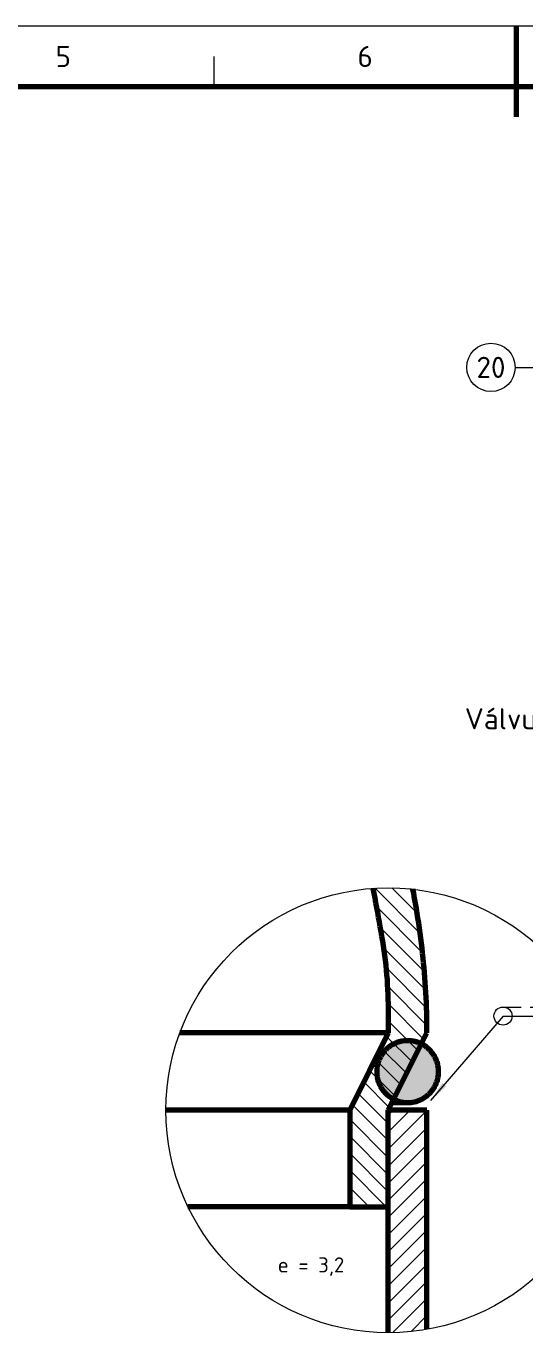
# Model space of a CAD drawing. Header units: millimetres. Extents: x 0 to 2382, y 0 to 420.
# Drawn here: x 869.9 to 952.4, y 202.2 to 420 of the extents above; entities that cross this region are included whole.
import ezdxf
from ezdxf.enums import TextEntityAlignment as Align

# ---------------------------------------------------------------- set-up
doc = ezdxf.new("R2010")
doc.units = ezdxf.units.MM
doc.linetypes.add('ISO02-TRAZOS', pattern=[4.5, 3, -1.5])
for name, color, linetype, lineweight in [('01-VISIBLE', 7, 'CONTINUOUS', 70), ('05-RAYADO', 8, 'CONTINUOUS', 18), ('06-TEXTO', 7, 'CONTINUOUS', 25), ('07-RECUADRO', 7, 'CONTINUOUS', 70), ('08-FINA', 5, 'CONTINUOUS', 18), ('12-SOLDADURA', 6, 'CONTINUOUS', 18)]:
    doc.layers.add(name, color=color, linetype=linetype, lineweight=lineweight)
doc.styles.add('ISO3098', font='isocpeur.ttf')

msp = doc.modelspace()

# ---------------------------------------------------------------- hatches: boundary and pattern name
at = {"layer": '05-RAYADO'}
h = msp.add_hatch(dxfattribs=at)
h.set_pattern_fill('ANSI31', scale=0.62992, angle=90)
h.paths.add_polyline_path([(929.833, 224.5), (923.433, 224.5), (923.433, 240.5), (929.833, 253.3), (929.832, 254.104), (929.829, 254.909), (929.823, 255.713), (929.814, 256.517), (929.802, 257.321), (929.786, 258.125), (929.765, 258.93), (929.738, 259.733), (929.706, 260.537), (929.666, 261.34), (929.617, 262.143), (929.559, 262.945), (929.49, 263.747), (929.409, 264.547), (929.316, 265.346), (929.212, 266.143), (929.097, 266.939), (928.974, 267.734), (928.846, 268.528), (928.714, 269.322), (928.581, 270.115), (928.445, 270.908), (928.307, 271.7), (928.167, 272.492), (928.024, 273.284), (927.879, 274.075), (927.73, 274.865), (927.579, 275.655), (927.425, 276.444), (927.267, 277.233), (927.265, 277.242), (928.026, 277.289), (928.929, 277.322), (929.833, 277.333), (930.737, 277.322), (931.641, 277.289), (932.543, 277.234), (933.444, 277.156), (933.891, 277.106), (934.034, 276.376), (934.187, 275.561), (934.334, 274.745), (934.477, 273.928), (934.614, 273.11), (934.745, 272.292), (934.871, 271.472), (934.992, 270.652), (935.107, 269.831), (935.217, 269.009), (935.321, 268.187), (935.419, 267.363), (935.512, 266.54), (935.599, 265.715), (935.681, 264.89), (935.757, 264.064), (935.828, 263.238), (935.893, 262.412), (935.952, 261.585), (936.005, 260.757), (936.053, 259.93), (936.096, 259.102), (936.132, 258.273), (936.163, 257.445), (936.188, 256.616), (936.208, 255.787), (936.222, 254.958), (936.231, 254.129), (936.233, 253.3), (929.833, 240.5)])
h = msp.add_hatch(color=7, dxfattribs=at)
h.dxf.hatch_style = 1
h.paths.add_polyline_path([(938.138, 246.498), (938.09, 246.099), (938.012, 245.705), (937.903, 245.318), (937.764, 244.941), (937.595, 244.576), (937.399, 244.225), (937.176, 243.891), (936.927, 243.575), (936.654, 243.28), (936.359, 243.007), (936.043, 242.758), (935.709, 242.534), (935.358, 242.338), (934.993, 242.17), (934.616, 242.031), (934.229, 241.921), (933.834, 241.843), (933.435, 241.796), (933.033, 241.78), (932.632, 241.796), (932.232, 241.843), (931.838, 241.921), (931.451, 242.031), (931.074, 242.17), (930.709, 242.338), (930.358, 242.534), (930.024, 242.758), (929.708, 243.007), (929.413, 243.28), (929.14, 243.575), (928.891, 243.891), (928.668, 244.225), (928.471, 244.576), (928.303, 244.941), (928.164, 245.318), (928.055, 245.705), (927.976, 246.099), (927.929, 246.498), (927.913, 246.9), (927.929, 247.302), (927.976, 247.701), (928.055, 248.095), (928.164, 248.482), (928.303, 248.859), (928.471, 249.224), (928.668, 249.575), (928.891, 249.909), (929.14, 250.225), (929.413, 250.52), (929.708, 250.793), (930.024, 251.042), (930.358, 251.266), (930.709, 251.462), (931.074, 251.63), (931.451, 251.769), (931.838, 251.879), (932.232, 251.957), (932.632, 252.004), (933.033, 252.02), (933.435, 252.004), (933.834, 251.957), (934.229, 251.879), (934.616, 251.769), (934.993, 251.63), (935.358, 251.462), (935.709, 251.266), (936.043, 251.042), (936.359, 250.793), (936.654, 250.52), (936.927, 250.225), (937.176, 249.909), (937.399, 249.575), (937.595, 249.224), (937.764, 248.859), (937.903, 248.482), (938.012, 248.095), (938.09, 247.701), (938.138, 247.302), (938.153, 246.9)])
h = msp.add_hatch(dxfattribs=at)
h.set_pattern_fill('ANSI31', scale=0.62992)
h.paths.add_polyline_path([(936.233, 240.5), (936.233, 204.228), (936.13, 204.209), (935.238, 204.065), (934.342, 203.944), (933.444, 203.844), (932.543, 203.766), (931.641, 203.711), (930.737, 203.678), (929.833, 203.667), (929.833, 240.5)])
at = {"layer": '08-FINA'}
h = msp.add_hatch(color=7, dxfattribs=at)
h.dxf.hatch_style = 1
h.paths.add_polyline_path([(936.833, 242.1), (939.443, 244.473), (938.779, 245.042)])

# ---------------------------------------------------------------- linework, layer by layer
at = {"layer": '01-VISIBLE'}
for points in [[(927.265, 277.242), (927.267, 277.233), (927.425, 276.444), (927.579, 275.655), (927.73, 274.865), (927.879, 274.075), (928.024, 273.284), (928.167, 272.492), (928.307, 271.7), (928.445, 270.908), (928.581, 270.115), (928.714, 269.322), (928.846, 268.528), (928.974, 267.734), (929.097, 266.939), (929.212, 266.143), (929.316, 265.346), (929.409, 264.547), (929.49, 263.747), (929.559, 262.945), (929.617, 262.143), (929.666, 261.34), (929.706, 260.537), (929.738, 259.733), (929.765, 258.93), (929.786, 258.125), (929.802, 257.321), (929.814, 256.517), (929.823, 255.713), (929.829, 254.909), (929.832, 254.104), (929.833, 253.3)], [(936.233, 253.3), (936.231, 254.129), (936.222, 254.958), (936.208, 255.787), (936.188, 256.616), (936.163, 257.445), (936.132, 258.273), (936.096, 259.102), (936.053, 259.93), (936.005, 260.757), (935.952, 261.585), (935.893, 262.412), (935.828, 263.238), (935.757, 264.064), (935.681, 264.89), (935.599, 265.715), (935.512, 266.54), (935.419, 267.363), (935.321, 268.187), (935.217, 269.009), (935.107, 269.831), (934.992, 270.652), (934.871, 271.472), (934.745, 272.292), (934.614, 273.11), (934.477, 273.928), (934.334, 274.745), (934.187, 275.561), (934.034, 276.376), (933.891, 277.106)], [(929.833, 253.3), (929.109, 253.3), (928.385, 253.3), (927.661, 253.3), (926.937, 253.3), (926.213, 253.3), (925.489, 253.3), (924.765, 253.3), (924.041, 253.3), (923.317, 253.3), (922.593, 253.3), (921.869, 253.3), (921.145, 253.3), (920.421, 253.3), (919.697, 253.3), (918.973, 253.3), (918.249, 253.3), (917.525, 253.3), (916.801, 253.3), (916.077, 253.3), (915.353, 253.3), (914.629, 253.3), (913.905, 253.3), (913.181, 253.3), (912.457, 253.3), (911.733, 253.3), (911.009, 253.3), (910.285, 253.3), (909.561, 253.3), (908.837, 253.3), (908.113, 253.3), (907.389, 253.3), (906.665, 253.3), (905.941, 253.3), (905.217, 253.3), (904.493, 253.3), (903.769, 253.3), (903.045, 253.3), (902.321, 253.3), (901.597, 253.3), (900.873, 253.3), (900.149, 253.3), (899.425, 253.3), (898.701, 253.3), (897.977, 253.3), (897.253, 253.3), (896.529, 253.3), (895.805, 253.3), (895.299, 253.3)], [(929.833, 253.3), (923.433, 240.5)], [(929.833, 240.5), (936.233, 253.3)], [(933.033, 252.02), (932.832, 252.016), (932.632, 252.004), (932.432, 251.985), (932.232, 251.957), (932.034, 251.922), (931.838, 251.879), (931.644, 251.828), (931.451, 251.769), (931.261, 251.704), (931.074, 251.63), (930.89, 251.55), (930.709, 251.462), (930.532, 251.367), (930.358, 251.266), (930.189, 251.157), (930.024, 251.042), (929.864, 250.921), (929.708, 250.793), (929.558, 250.66), (929.413, 250.52), (929.274, 250.375), (929.14, 250.225), (929.013, 250.07), (928.891, 249.909), (928.776, 249.745), (928.668, 249.575), (928.566, 249.402), (928.471, 249.224), (928.384, 249.044), (928.303, 248.859), (928.23, 248.672), (928.164, 248.482), (928.106, 248.29), (928.055, 248.095), (928.012, 247.899), (927.976, 247.701), (927.949, 247.502), (927.929, 247.302), (927.917, 247.101), (927.913, 246.9), (927.917, 246.699), (927.929, 246.498), (927.949, 246.298), (927.976, 246.099), (928.012, 245.901), (928.055, 245.705), (928.106, 245.51), (928.164, 245.318), (928.23, 245.128), (928.303, 244.941), (928.384, 244.756), (928.471, 244.576), (928.566, 244.398), (928.668, 244.225), (928.776, 244.055), (928.891, 243.891), (929.013, 243.73), (929.14, 243.575), (929.274, 243.425), (929.413, 243.28), (929.558, 243.14), (929.708, 243.007), (929.864, 242.879), (930.024, 242.758), (930.189, 242.643), (930.358, 242.534), (930.532, 242.433), (930.709, 242.338), (930.89, 242.25), (931.074, 242.17), (931.261, 242.096), (931.451, 242.031), (931.644, 241.972), (931.838, 241.921), (932.034, 241.878), (932.232, 241.843), (932.432, 241.815), (932.632, 241.796), (932.832, 241.784), (933.033, 241.78)], [(938.153, 246.9), (938.149, 247.101), (938.138, 247.302), (938.118, 247.502), (938.09, 247.701), (938.055, 247.899), (938.012, 248.095), (937.961, 248.29), (937.903, 248.482), (937.837, 248.672), (937.764, 248.859), (937.683, 249.044), (937.595, 249.224), (937.501, 249.402), (937.399, 249.575), (937.29, 249.745), (937.176, 249.909), (937.054, 250.07), (936.927, 250.225), (936.793, 250.375), (936.654, 250.52), (936.509, 250.66), (936.359, 250.793), (936.203, 250.921), (936.043, 251.042), (935.878, 251.157), (935.709, 251.266), (935.535, 251.367), (935.358, 251.462), (935.177, 251.55), (934.993, 251.63), (934.805, 251.704), (934.616, 251.769), (934.423, 251.828), (934.229, 251.879), (934.032, 251.922), (933.834, 251.957), (933.635, 251.985), (933.435, 252.004), (933.234, 252.016), (933.033, 252.02)], [(933.033, 241.78), (933.234, 241.784), (933.435, 241.796), (933.635, 241.815), (933.834, 241.843), (934.032, 241.878), (934.229, 241.921), (934.423, 241.972), (934.616, 242.031), (934.805, 242.096), (934.993, 242.17), (935.177, 242.25), (935.358, 242.338), (935.535, 242.433), (935.709, 242.534), (935.878, 242.643), (936.043, 242.758), (936.203, 242.879), (936.359, 243.007), (936.509, 243.14), (936.654, 243.28), (936.793, 243.425), (936.927, 243.575), (937.054, 243.73), (937.176, 243.891), (937.29, 244.055), (937.399, 244.225), (937.501, 244.398), (937.595, 244.576), (937.683, 244.756), (937.764, 244.941), (937.837, 245.128), (937.903, 245.318), (937.961, 245.51), (938.012, 245.705), (938.055, 245.901), (938.09, 246.099), (938.118, 246.298), (938.138, 246.498), (938.149, 246.699), (938.153, 246.9)], [(923.433, 240.5), (922.725, 240.5), (922.017, 240.5), (921.309, 240.5), (920.601, 240.5), (919.893, 240.5), (919.185, 240.5), (918.477, 240.5), (917.769, 240.5), (917.061, 240.5), (916.353, 240.5), (915.645, 240.5), (914.937, 240.5), (914.229, 240.5), (913.521, 240.5), (912.813, 240.5), (912.105, 240.5), (911.397, 240.5), (910.689, 240.5), (909.981, 240.5), (909.273, 240.5), (908.565, 240.5), (907.857, 240.5), (907.149, 240.5), (906.441, 240.5), (905.733, 240.5), (905.025, 240.5), (904.317, 240.5), (903.609, 240.5), (902.901, 240.5), (902.193, 240.5), (901.485, 240.5), (900.777, 240.5), (900.069, 240.5), (899.361, 240.5), (898.653, 240.5), (897.945, 240.5), (897.237, 240.5), (896.529, 240.5), (895.821, 240.5), (895.113, 240.5), (894.405, 240.5), (893.697, 240.5), (893, 240.5)], [(923.433, 240.5), (923.433, 224.5)], [(936.233, 240.5), (929.833, 240.5)], [(929.833, 203.667), (929.833, 240.5)], [(929.833, 224.5), (929.833, 240.5)], [(930.473, 241.78), (930.9, 241.78), (931.327, 241.78), (931.754, 241.78), (932.181, 241.78), (932.608, 241.78), (933.033, 241.78)], [(936.233, 204.228), (936.233, 240.5)], [(923.433, 224.5), (922.725, 224.5), (922.017, 224.5), (921.309, 224.5), (920.601, 224.5), (919.893, 224.5), (919.185, 224.5), (918.477, 224.5), (917.769, 224.5), (917.061, 224.5), (916.353, 224.5), (915.645, 224.5), (914.937, 224.5), (914.229, 224.5), (913.521, 224.5), (912.813, 224.5), (912.105, 224.5), (911.397, 224.5), (910.689, 224.5), (909.981, 224.5), (909.273, 224.5), (908.565, 224.5), (907.857, 224.5), (907.149, 224.5), (906.441, 224.5), (905.733, 224.5), (905.025, 224.5), (904.317, 224.5), (903.609, 224.5), (902.901, 224.5), (902.193, 224.5), (901.485, 224.5), (900.777, 224.5), (900.069, 224.5), (899.361, 224.5), (898.653, 224.5), (897.945, 224.5), (897.237, 224.5), (896.659, 224.5)], [(923.433, 224.5), (929.833, 224.5)]]:
    msp.add_lwpolyline(points, dxfattribs=at)
at = {"layer": '07-RECUADRO'}
msp.add_line((951, 420), (951, 405), dxfattribs=at)
msp.add_lwpolyline([(679, 10), (1238, 10), (1238, 410), (679, 410)], close=True, dxfattribs=at)
at = {"layer": '08-FINA'}
for p, q in [((901, 410), (901, 415)), ((950.833, 363.525), (985.411, 363.525))]:
    msp.add_line(p, q, dxfattribs=at)
msp.add_lwpolyline([(654, 0), (1248, 0), (1248, 420), (654, 420)], close=True, dxfattribs=at)
for centre, radius in [((946.833, 363.525), 4), ((929.833, 240.5), 36.833)]:
    msp.add_circle(centre, radius, dxfattribs=at)
at = {"layer": '12-SOLDADURA', "linetype": 'ISO02-TRAZOS'}
msp.add_line((948.833, 257.6), (964.833, 257.6), dxfattribs=at)
at = {"layer": '12-SOLDADURA'}
for q in [(936.833, 242.1), (964.833, 256.1)]:
    msp.add_line((948.833, 256.1), q, dxfattribs=at)
msp.add_circle((948.833, 256.1), 1.5, dxfattribs=at)

# ---------------------------------------------------------------- texts
at = {"layer": '06-TEXTO', "style": 'ISO3098'}
for s, height, p in [('5', 3.5, (876, 415)), ('6', 3.5, (926, 415)), ('20', 3.5, (946.833, 363.525)), ('Válvula, manómetro y palanca (vista lateral)', 3.5, (990.667, 305.333)), ('e = 3,2', 2.5, (917.033, 214.9))]:
    msp.add_text(s, height=height, dxfattribs=at).set_placement(p, align=Align.MIDDLE_CENTER)

doc.saveas('drawing.dxf')
